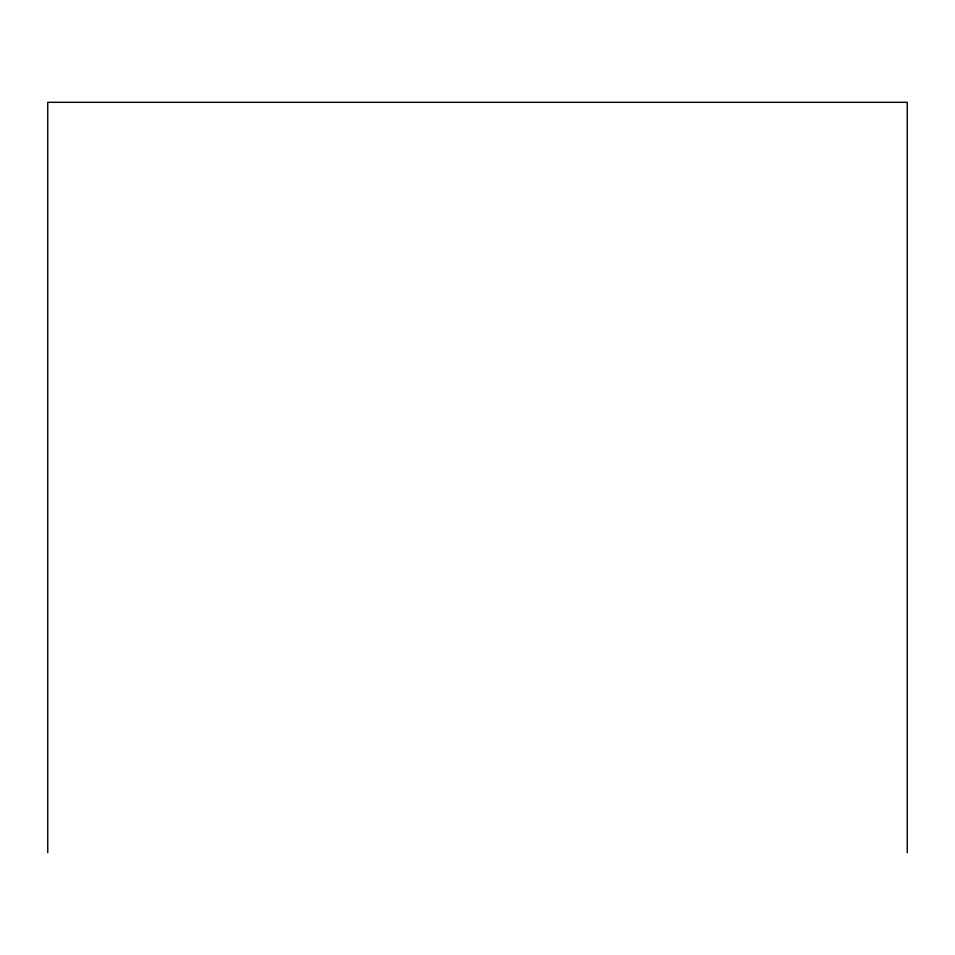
<?xml version="1.0" encoding="UTF-8"?>
<svg xmlns="http://www.w3.org/2000/svg" width="955" height="955" viewBox="0 0 955 955"><rect width="100%" height="100%" fill="white"/><g stroke="black" fill="none" stroke-linecap="round" stroke-linejoin="round"><path stroke-width="1.43" d="M907.25 852.684L907.25 102.316L47.75 102.316L47.75 852.684"/></g></svg>
